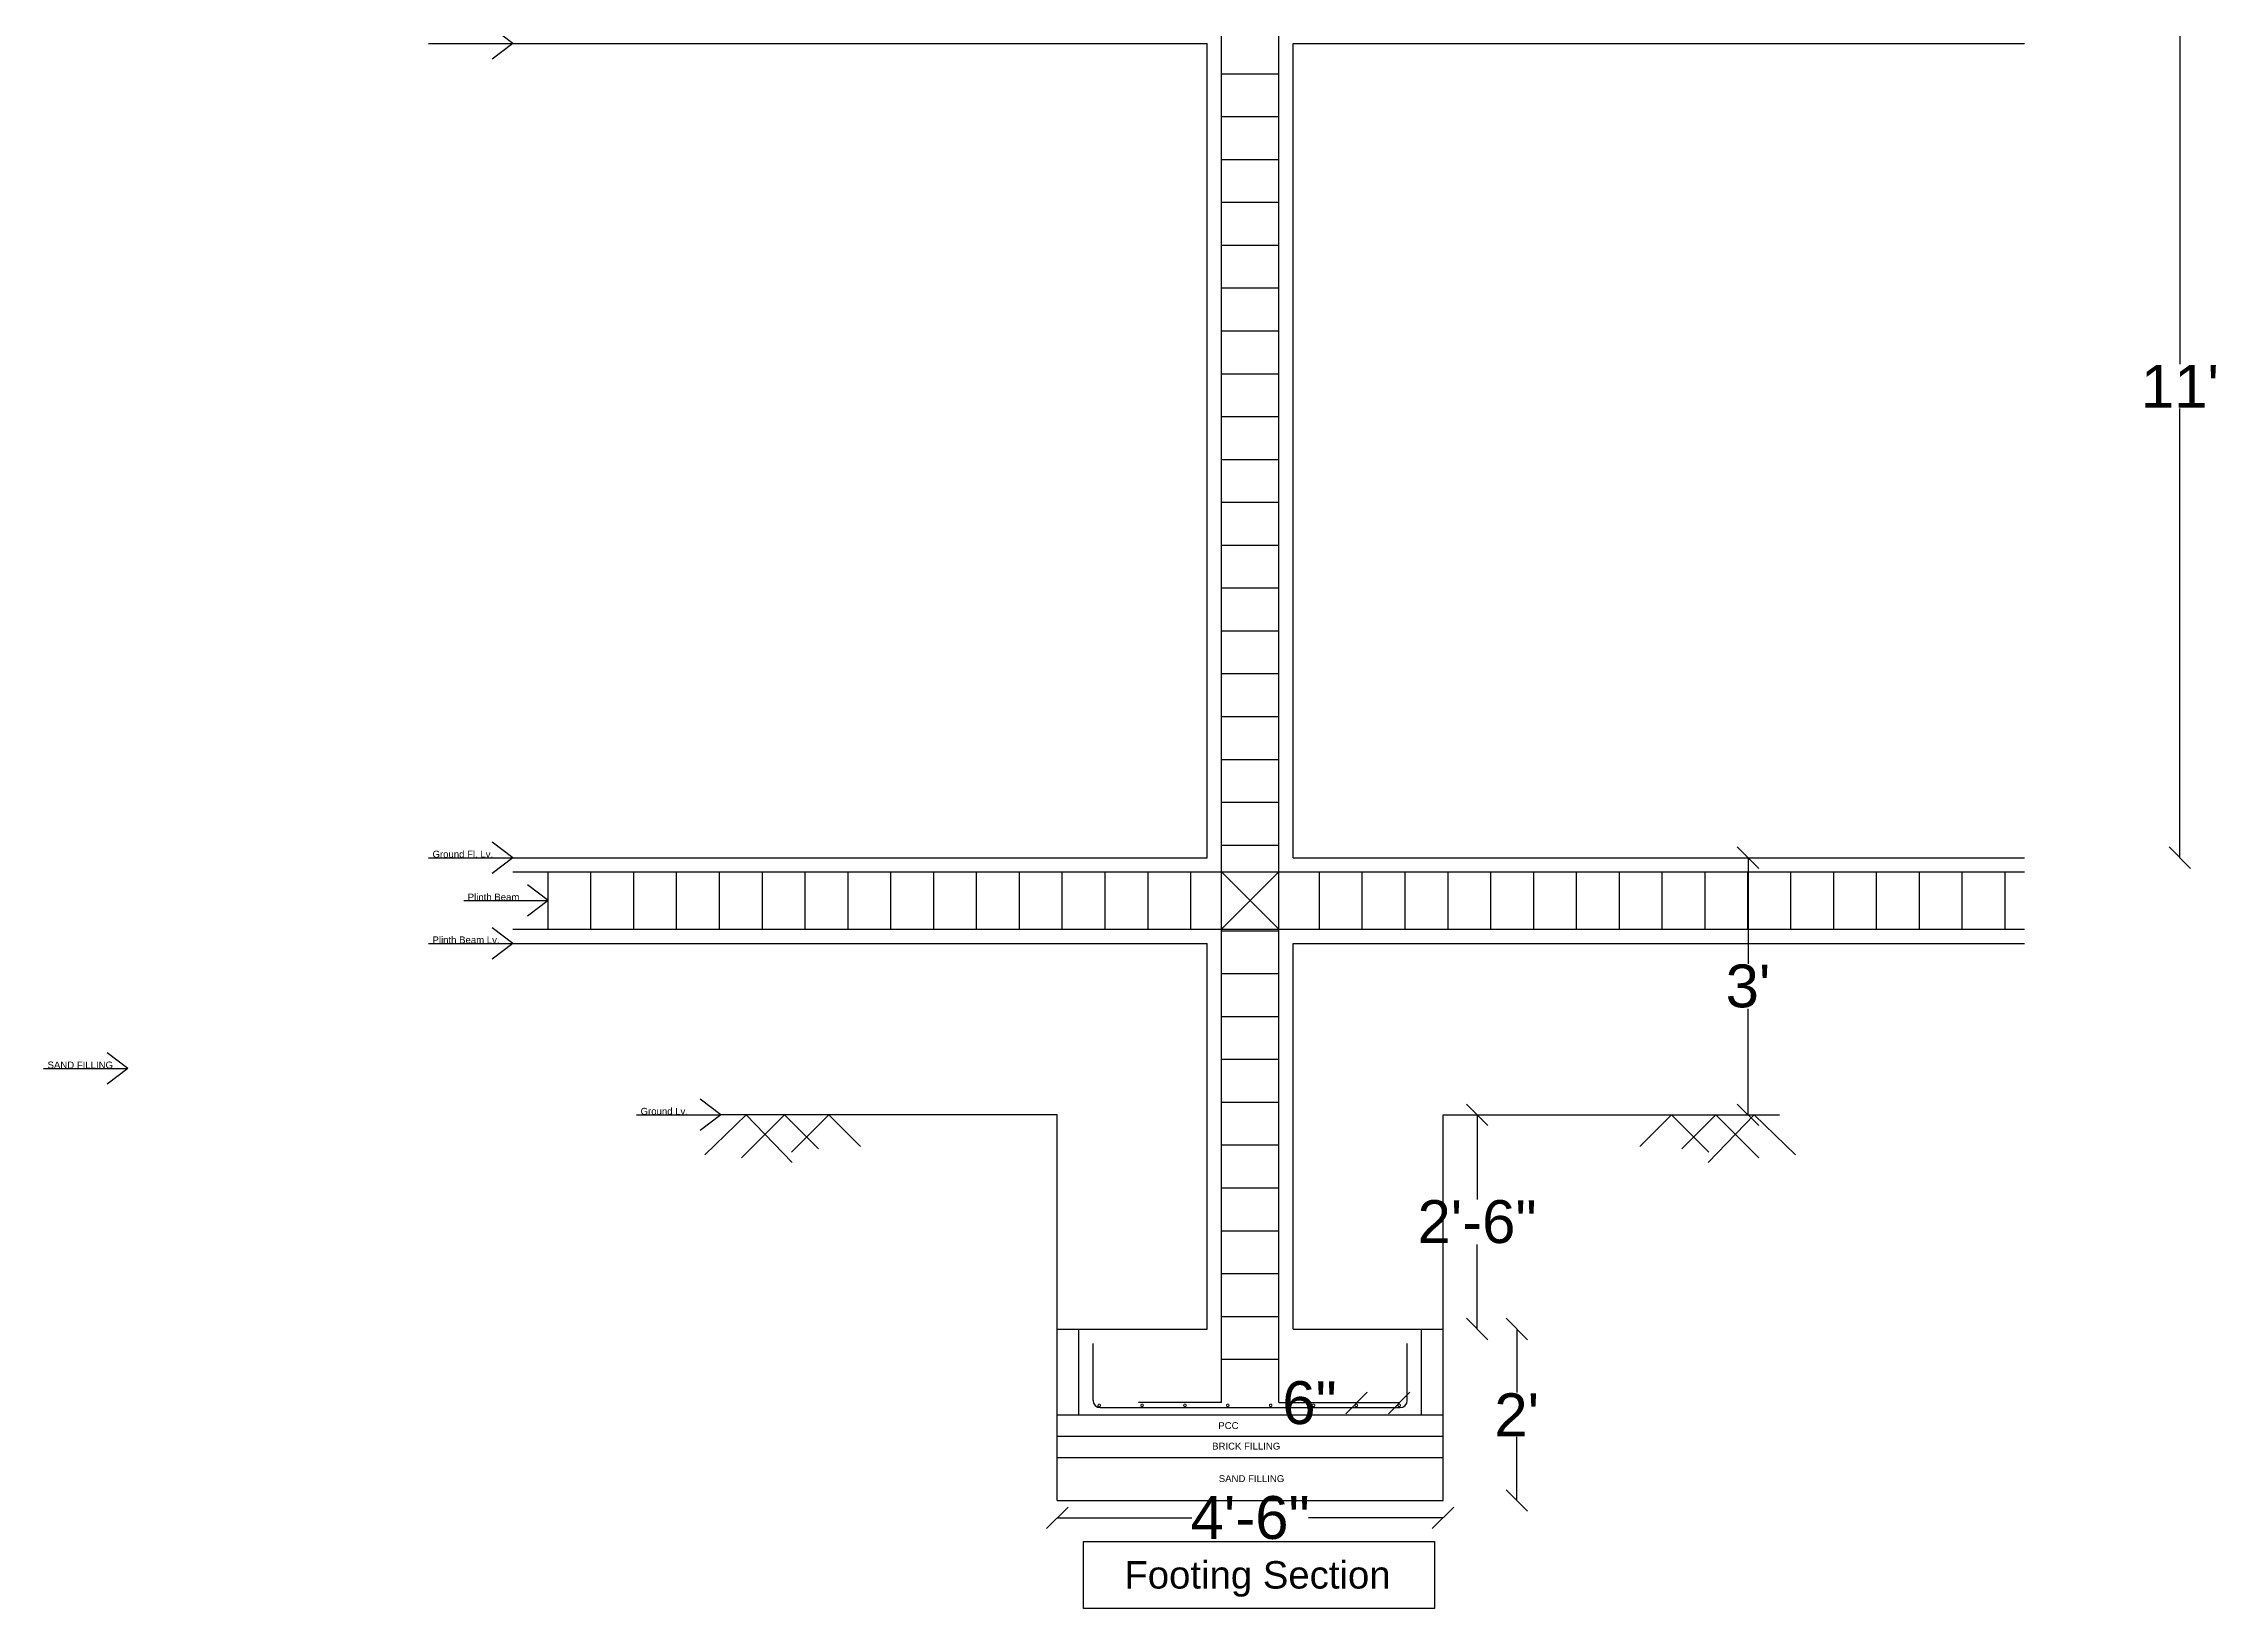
# Model space of a CAD drawing. Header units: inches. Extents: x -123 to 182, y -11 to 319.
# Drawn here: x -122.9 to 181.9, y -10.6 to 208.5 of the extents above; entities that cross this region are included whole.
import ezdxf

# ---------------------------------------------------------------- set-up
doc = ezdxf.new("R2010")
doc.units = ezdxf.units.IN
doc.header["$MEASUREMENT"] = 0
doc.styles.get("Standard").update_dxf_attribs({"font": 'arial.ttf'})
doc.dimstyles.get("Standard").update_dxf_attribs({"dimtxt": 6, "dimasz": 3, "dimexe": 0.18, "dimexo": 0.0625, "dimgap": 0.09, "dimtad": 0, "dimtih": 1, "dimtoh": 1, "dimdec": 4, "dimdsep": 46, "dimlunit": 3, "dimtxsty": 'Standard', "dimblk": 'OBLIQUE', "dimcen": 3, "dimse1": 1, "dimse2": 1, "dimclrd": 2, "dimadec": 0, "dimazin": 0, "dimtfac": 1, "dimtdec": 4, "dimtofl": 0, "dimtmove": 0, "dimatfit": 3, "dimfxl": 1, "dimtolj": 1, "dimtzin": 0, "dimarcsym": 0})

# ---------------------------------------------------------------- blocks, each defined once
blk = doc.blocks.new('*U2')
at = {"color": 1, "const_width": 0.15}
blk.add_lwpolyline([(-0.31, 0.31, 1), (0.04, 0.31, 1)], format="xyb", close=True, dxfattribs=at)
blk = doc.blocks.new('*U3')
at = {"color": 0, "linetype": 'ByBlock', "lineweight": -2, "transparency": 16777216}
for p in [(25.06, 17.48), (31.06, 17.48), (37.06, 17.48), (43.06, 17.48), (49.06, 17.48), (55.06, 17.48), (61.06, 17.48), (67.06, 17.48)]:
    blk.add_blockref('*U2', p, dxfattribs=at)
blk = doc.blocks.new('_Oblique')
at = {"color": 0, "linetype": 'ByBlock', "lineweight": -2}
blk.add_line((-0.5, -0.5), (0.5, 0.5), dxfattribs=at)
blk = doc.blocks.new('*D4')
at = {"color": 2, "lineweight": -2, "transparency": 16777216}
for p, q in [((19.06, 2.05), (37.87, 2.05)), ((73.06, 2.05), (54.24, 2.05))]:
    blk.add_line(p, q, dxfattribs=at)
at = {"layer": 'Defpoints', "color": 0, "transparency": 16777216}
for p in [(19.06, 4.48), (73.06, 4.48), (19.06, 2.05)]:
    blk.add_point(p, dxfattribs=at)
at = {"color": 2, "lineweight": -2, "transparency": 16777216, "xscale": 3, "yscale": 3, "zscale": 3, "rotation": 180}
blk.add_blockref('_Oblique', (19.06, 2.05), dxfattribs=at)
at = {"color": 2, "lineweight": -2, "transparency": 16777216, "xscale": 3, "yscale": 3, "zscale": 3}
blk.add_blockref('_Oblique', (73.06, 2.05), dxfattribs=at)
at = {"color": 0, "transparency": 16777216, "insert": (46.06, 2.05), "char_height": 6, "attachment_point": 5}
blk.add_mtext('\\A1;4\'-6"', dxfattribs=at)
blk = doc.blocks.new('*D5')
at = {"color": 2, "lineweight": -2, "transparency": 16777216}
for p, q in [((60.93, 18.13), (57.93, 18.13)), ((66.93, 18.13), (60.93, 18.13))]:
    blk.add_line(p, q, dxfattribs=at)
at = {"layer": 'Defpoints', "color": 0, "transparency": 16777216}
for p in [(60.93, 18.13), (60.93, 17.78), (66.93, 17.78)]:
    blk.add_point(p, dxfattribs=at)
at = {"color": 2, "lineweight": -2, "transparency": 16777216, "xscale": 3, "yscale": 3, "zscale": 3, "rotation": 180}
blk.add_blockref('_Oblique', (60.93, 18.13), dxfattribs=at)
at = {"color": 2, "lineweight": -2, "transparency": 16777216, "xscale": 3, "yscale": 3, "zscale": 3}
blk.add_blockref('_Oblique', (66.93, 18.13), dxfattribs=at)
at = {"color": 0, "transparency": 16777216, "insert": (54.37, 18.13), "char_height": 6, "attachment_point": 5}
blk.add_mtext('\\A1;6"', dxfattribs=at)
blk = doc.blocks.new('*D6')
at = {"color": 2, "lineweight": -2, "transparency": 16777216}
for p, q in [((77.83, 58.48), (77.83, 46.63)), ((77.83, 28.48), (77.83, 40.32))]:
    blk.add_line(p, q, dxfattribs=at)
at = {"layer": 'Defpoints', "color": 0, "transparency": 16777216}
for p in [(73.06, 58.48), (77.83, 58.48), (73.06, 28.48)]:
    blk.add_point(p, dxfattribs=at)
at = {"color": 2, "lineweight": -2, "transparency": 16777216, "xscale": 3, "yscale": 3, "zscale": 3}
for p, rotation in [((77.83, 58.48), 90), ((77.83, 28.48), 270)]:
    blk.add_blockref('_Oblique', p, dxfattribs=dict(at, rotation=rotation))
at = {"color": 0, "transparency": 16777216, "insert": (77.83, 43.48), "char_height": 6, "attachment_point": 5}
blk.add_mtext('\\A1;2\'-6"', dxfattribs=at)
blk = doc.blocks.new('*D7')
at = {"color": 2, "lineweight": -2, "transparency": 16777216}
for p, q in [((83.38, 28.48), (83.38, 19.58)), ((83.38, 4.48), (83.38, 13.37))]:
    blk.add_line(p, q, dxfattribs=at)
at = {"layer": 'Defpoints', "color": 0, "transparency": 16777216}
for p in [(73.06, 28.48), (83.38, 28.48), (73.06, 4.48)]:
    blk.add_point(p, dxfattribs=at)
at = {"color": 2, "lineweight": -2, "transparency": 16777216, "xscale": 3, "yscale": 3, "zscale": 3}
for p, rotation in [((83.38, 28.48), 90), ((83.38, 4.48), 270)]:
    blk.add_blockref('_Oblique', p, dxfattribs=dict(at, rotation=rotation))
at = {"color": 0, "transparency": 16777216, "insert": (83.38, 16.48), "char_height": 6, "attachment_point": 5}
blk.add_mtext("\\A1;2'", dxfattribs=at)
blk = doc.blocks.new('*D8')
at = {"color": 2, "lineweight": -2, "transparency": 16777216}
for p, q in [((115.76, 94.48), (115.76, 79.63)), ((115.76, 58.48), (115.76, 73.32))]:
    blk.add_line(p, q, dxfattribs=at)
at = {"layer": 'Defpoints', "color": 0, "transparency": 16777216}
for p in [(115.76, 94.48), (154.48, 94.48), (120.15, 58.48)]:
    blk.add_point(p, dxfattribs=at)
at = {"color": 2, "lineweight": -2, "transparency": 16777216, "xscale": 3, "yscale": 3, "zscale": 3}
for p, rotation in [((115.76, 94.48), 90), ((115.76, 58.48), 270)]:
    blk.add_blockref('_Oblique', p, dxfattribs=dict(at, rotation=rotation))
at = {"color": 0, "transparency": 16777216, "insert": (115.76, 76.48), "char_height": 6, "attachment_point": 5}
blk.add_mtext("\\A1;3'", dxfattribs=at)
blk = doc.blocks.new('*D9')
at = {"color": 2, "lineweight": -2, "transparency": 16777216}
for p, q in [((176.23, 226.48), (176.23, 163.58)), ((176.23, 94.48), (176.23, 157.37))]:
    blk.add_line(p, q, dxfattribs=at)
at = {"layer": 'Defpoints', "color": 0, "transparency": 16777216}
for p in [(154.48, 226.48), (154.48, 94.48), (176.23, 94.48)]:
    blk.add_point(p, dxfattribs=at)
at = {"color": 2, "lineweight": -2, "transparency": 16777216, "xscale": 3, "yscale": 3, "zscale": 3}
for p, rotation in [((176.23, 226.48), 90), ((176.23, 94.48), 270)]:
    blk.add_blockref('_Oblique', p, dxfattribs=dict(at, rotation=rotation))
at = {"color": 0, "transparency": 16777216, "insert": (176.23, 160.48), "char_height": 6, "attachment_point": 5}
blk.add_mtext("\\A1;11'", dxfattribs=at)

msp = doc.modelspace()

# ---------------------------------------------------------------- linework, layer by layer
at = {"color": 1}
for p, q in [((42.05671, 18.20317), (42.05671, 274.47596)), ((50.05671, 18.20317), (50.05671, 274.47596)), ((50.05671, 204.20317), (42.05671, 204.20317)), ((50.05671, 198.20317), (42.05671, 198.20317)), ((50.05671, 192.20317), (42.05671, 192.20317)), ((50.05671, 186.20317), (42.05671, 186.20317)), ((50.05671, 180.20317), (42.05671, 180.20317)), ((50.05671, 174.20317), (42.05671, 174.20317)), ((50.05671, 168.20317), (42.05671, 168.20317)), ((50.05671, 162.20317), (42.05671, 162.20317)), ((50.05671, 156.20317), (42.05671, 156.20317)), ((50.05671, 150.20317), (42.05671, 150.20317)), ((50.05671, 144.20317), (42.05671, 144.20317)), ((50.05671, 138.20317), (42.05671, 138.20317)), ((50.05671, 132.20317), (42.05671, 132.20317)), ((50.05671, 126.20317), (42.05671, 126.20317)), ((50.05671, 120.20317), (42.05671, 120.20317)), ((50.05671, 114.20317), (42.05671, 114.20317)), ((50.05671, 108.20317), (42.05671, 108.20317)), ((50.05671, 102.20317), (42.05671, 102.20317)), ((50.05671, 96.20317), (42.05671, 96.20317)), ((-57.1686, 92.47596), (154.48433, 92.47596)), ((-52.24191, 84.47596), (-52.24191, 92.47596)), ((-46.24191, 84.47596), (-46.24191, 92.47596)), ((-40.24191, 84.47596), (-40.24191, 92.47596)), ((-34.24191, 84.47596), (-34.24191, 92.47596)), ((-28.24191, 84.47596), (-28.24191, 92.47596)), ((-22.24191, 84.47596), (-22.24191, 92.47596)), ((-16.24191, 84.47596), (-16.24191, 92.47596)), ((-10.24191, 84.47596), (-10.24191, 92.47596)), ((-4.24191, 84.47596), (-4.24191, 92.47596)), ((1.75809, 84.47596), (1.75809, 92.47596)), ((7.75809, 84.47596), (7.75809, 92.47596)), ((13.75809, 84.47596), (13.75809, 92.47596)), ((19.75809, 84.47596), (19.75809, 92.47596)), ((25.75809, 84.47596), (25.75809, 92.47596)), ((31.75809, 84.47596), (31.75809, 92.47596)), ((37.75809, 84.47596), (37.75809, 92.47596)), ((55.75809, 84.47596), (55.75809, 92.47596)), ((61.75809, 84.47596), (61.75809, 92.47596)), ((67.75809, 84.47596), (67.75809, 92.47596)), ((73.75809, 84.47596), (73.75809, 92.47596)), ((79.75809, 84.47596), (79.75809, 92.47596)), ((85.75809, 84.47596), (85.75809, 92.47596)), ((91.75809, 84.47596), (91.75809, 92.47596)), ((97.75809, 84.47596), (97.75809, 92.47596)), ((103.75809, 84.47596), (103.75809, 92.47596)), ((109.75809, 84.47596), (109.75809, 92.47596)), ((115.75809, 84.47596), (115.75809, 92.47596)), ((121.75809, 84.47596), (121.75809, 92.47596)), ((127.75809, 84.47596), (127.75809, 92.47596)), ((133.75809, 84.47596), (133.75809, 92.47596)), ((139.75809, 84.47596), (139.75809, 92.47596)), ((145.75809, 84.47596), (145.75809, 92.47596)), ((151.75809, 84.47596), (151.75809, 92.47596)), ((-57.1686, 84.47596), (154.48433, 84.47596)), ((50.05671, 84.20317), (42.05671, 84.20317)), ((50.05671, 78.20317), (42.05671, 78.20317)), ((50.05671, 72.20317), (42.05671, 72.20317)), ((50.05671, 66.20317), (42.05671, 66.20317)), ((50.05671, 60.20317), (42.05671, 60.20317)), ((50.05671, 54.20317), (42.05671, 54.20317)), ((50.05671, 48.20317), (42.05671, 48.20317)), ((50.05671, 42.20317), (42.05671, 42.20317)), ((50.05671, 36.20317), (42.05671, 36.20317)), ((50.05671, 30.20317), (42.05671, 30.20317)), ((24.05671, 18.47596), (24.05671, 26.47596)), ((68.05671, 18.47596), (68.05671, 26.47596)), ((50.05671, 24.20317), (42.05671, 24.20317)), ((25.05671, 17.47596), (67.05671, 17.47596)), ((42.05671, 18.20317), (30.43291, 18.20317)), ((50.05671, 18.20317), (61.6805, 18.20317))]:
    msp.add_line(p, q, dxfattribs=at)
at = {"color": 7, "true_color": 0xffffff}
for p, q in [((-57.1686, 208.47596), (-60.06554, 210.66456)), ((-68.98249, 208.47596), (-57.1686, 208.47596)), ((-57.1686, 208.47596), (-60.06554, 206.28735)), ((-57.1686, 94.47596), (-60.06554, 96.66456)), ((-68.98249, 94.47596), (-57.1686, 94.47596)), ((-57.1686, 94.47596), (-60.06554, 92.28735)), ((50.05671, 84.47596), (42.05671, 92.47596)), ((50.05671, 92.47596), (42.05671, 84.47596)), ((-64.05579, 88.47596), (-52.24191, 88.47596)), ((-52.24191, 88.47596), (-55.13884, 90.66456)), ((-52.24191, 88.47596), (-55.13884, 86.28735)), ((-68.98249, 82.47596), (-57.1686, 82.47596)), ((-57.1686, 82.47596), (-60.06554, 84.66456)), ((-57.1686, 82.47596), (-60.06554, 80.28735)), ((-111.06569, 64.95819), (-113.96262, 67.1468)), ((-122.87958, 64.95819), (-111.06569, 64.95819)), ((-111.06569, 64.95819), (-113.96262, 62.76959)), ((-39.85117, 58.47596), (-28.03728, 58.47596)), ((-28.03728, 58.47596), (-30.93422, 60.66456)), ((-28.03728, 58.47596), (-30.93422, 56.28735))]:
    msp.add_line(p, q, dxfattribs=at)
for p, q in [((-57.1686, 208.47596), (40.05671, 208.47596)), ((40.05671, 94.47596), (40.05671, 208.47596)), ((52.05671, 94.47596), (52.05671, 208.47596)), ((52.05671, 208.47596), (154.48433, 208.47596)), ((-57.1686, 94.47596), (40.05671, 94.47596)), ((52.05671, 94.47596), (154.48433, 94.47596)), ((-57.1686, 82.47596), (40.05671, 82.47596)), ((40.05671, 28.47596), (40.05671, 82.47596)), ((52.05671, 28.47596), (52.05671, 82.47596)), ((52.05671, 82.47596), (154.48433, 82.47596)), ((-24.50661, 58.47596), (-30.28408, 52.89328)), ((-30.28408, 52.89328), (-24.50661, 58.47596)), ((19.05671, 58.47596), (-28.03728, 58.47596)), ((-19.15709, 58.47596), (-25.15814, 52.47491)), ((-25.15814, 52.47491), (-19.15709, 58.47596)), ((-24.50661, 58.47596), (-18.07072, 51.81551)), ((-19.15709, 58.47596), (-14.38626, 53.70512)), ((-12.95166, 58.47596), (-18.1786, 53.24901)), ((-18.1786, 53.24901), (-12.95166, 58.47596)), ((-12.95166, 58.47596), (-8.51957, 54.04387)), ((19.05671, 28.47596), (19.05671, 58.47596)), ((73.05671, 28.47596), (73.05671, 58.47596)), ((73.05671, 58.47596), (120.15069, 58.47596)), ((105.06507, 58.47596), (100.63298, 54.04387)), ((105.06507, 58.47596), (110.29201, 53.24901)), ((110.29201, 53.24901), (105.06507, 58.47596)), ((111.2705, 58.47596), (106.49967, 53.70512)), ((116.62002, 58.47596), (110.18413, 51.81551)), ((111.2705, 58.47596), (117.27155, 52.47491)), ((117.27155, 52.47491), (111.2705, 58.47596)), ((116.62002, 58.47596), (122.39749, 52.89328)), ((122.39749, 52.89328), (116.62002, 58.47596)), ((19.05671, 16.47596), (19.05671, 28.47596)), ((19.05671, 28.47596), (40.05671, 28.47596)), ((22.05671, 16.47596), (22.05671, 28.47596)), ((52.05671, 28.47596), (73.05671, 28.47596)), ((70.05671, 16.47596), (70.05671, 28.47596)), ((73.05671, 16.47596), (73.05671, 28.47596)), ((19.05671, 4.47596), (19.05671, 16.47596)), ((19.05671, 16.47596), (73.05671, 16.47596)), ((73.05671, 4.47596), (73.05671, 16.47596)), ((19.05671, 13.47596), (73.05671, 13.47596)), ((19.05671, 10.47596), (73.05671, 10.47596)), ((19.05671, 4.47596), (73.05671, 4.47596))]:
    msp.add_line(p, q)
msp.add_lwpolyline([(22.70217, -1.27831), (71.86188, -1.27831), (71.86188, -10.64508), (22.70217, -10.64508)], close=True)
at = {"color": 1}
for centre, start, end in [((25.05671, 18.47596), 180, 270), ((67.05671, 18.47596), 270, 0)]:
    msp.add_arc(centre, 1, start, end, dxfattribs=at)

# ---------------------------------------------------------------- block references
msp.add_blockref('*U3', (0, 0))

# ---------------------------------------------------------------- texts
at = {"color": 152, "true_color": 0x2776bb, "attachment_point": 1}
for s, width, gutter_width, insert, char_height in [('Ground Fl. Lv.', 42.7443173, 4.8, (-68.42007, 95.45302), 0.96), ('Plinth Beam', 42.7443173, 4.8, (-63.49337, 89.45302), 0.96), ('Plinth Beam Lv.', 42.7443173, 4.8, (-68.42007, 83.45302), 0.96), ('SAND FILLING', 42.7443173, 4.8, (-122.31715, 65.93526), 0.96), ('Ground Lv.', 42.7443173, 4.8, (-39.28875, 59.45302), 0.96), ('PCC', 42.7443173, 4.8, (41.5982, 15.43917), 0.96), ('BRICK FILLING', 42.7443173, 4.8, (40.73162, 12.56227), 0.96), ('SAND FILLING', 42.7443173, 4.8, (41.66676, 8.01496), 0.96), ('Footing Section', 170.9772692, 19.2, (28.44723, -4.01938), 3.84)]:
    msp.add_mtext_dynamic_manual_height_columns(s, width=width, gutter_width=gutter_width, heights=[0], dxfattribs=dict(at, insert=insert, char_height=char_height))

# ---------------------------------------------------------------- dimensions: what is measured, and where the dimension line sits
for base, p1, p2, picture, middle in [((176.22676, 94.47596), (154.48433, 226.47596), (154.48433, 94.47596), '*D9', (176.22676, 160.47596)), ((115.75809, 94.47596), (120.15069, 58.47596), (154.48433, 94.47596), '*D8', (115.75809, 76.47596)), ((77.82633, 58.47596), (73.05671, 28.47596), (73.05671, 58.47596), '*D6', (77.82633, 43.47596)), ((83.38001, 28.47596), (73.05671, 4.47596), (73.05671, 28.47596), '*D7', (83.38001, 16.47596))]:
    dim = msp.add_linear_dim(base=base, p1=p1, p2=p2, angle=90, dimstyle='Standard')
    dim.commit()
    dim.dimension.update_dxf_attribs({"geometry": picture, "text_midpoint": middle})
for base, p1, p2, picture, middle in [((60.92643, 18.12589), (66.92643, 17.78146), (60.92643, 17.78146), '*D5', (54.3719, 18.12589)), ((19.05671, 2.04856), (73.05671, 4.47596), (19.05671, 4.47596), '*D4', (46.05671, 2.04856))]:
    dim = msp.add_linear_dim(base=base, p1=p1, p2=p2, dimstyle='Standard')
    dim.commit()
    dim.dimension.update_dxf_attribs({"geometry": picture, "text_midpoint": middle})

doc.saveas('drawing.dxf')
